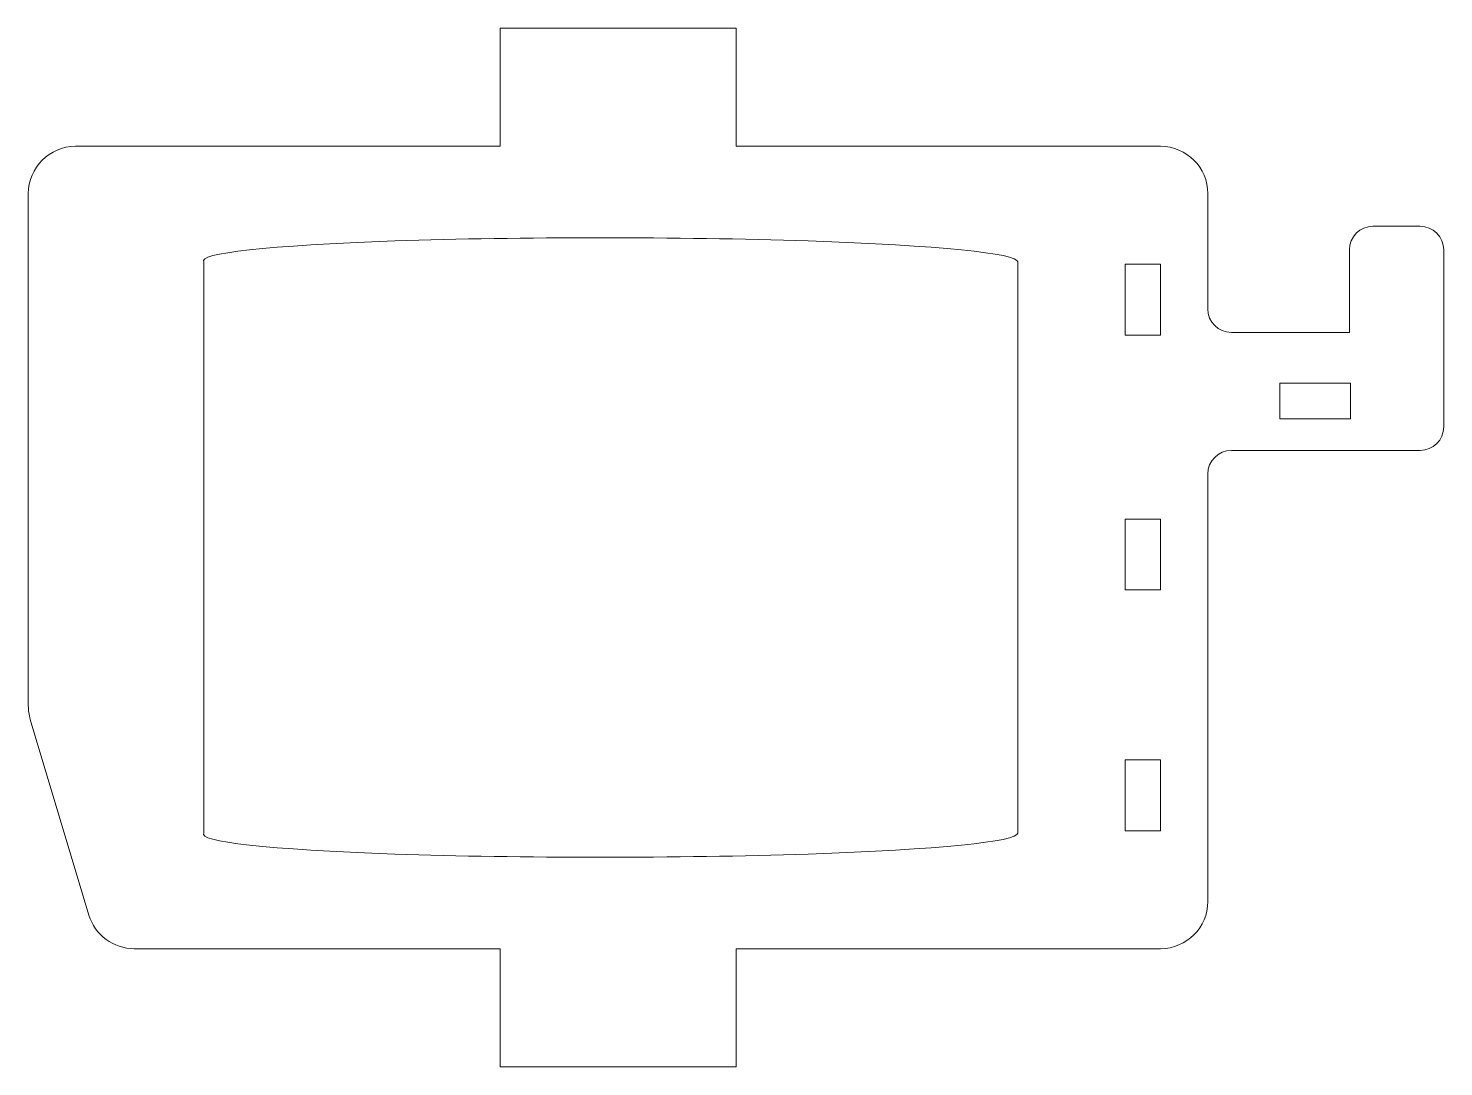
# Model space of a CAD drawing. Header units: millimetres. Extents: x 7.88 to 13.88, y 11.82 to 16.22.
import ezdxf

# ---------------------------------------------------------------- set-up
doc = ezdxf.new("R2010")
doc.units = ezdxf.units.MM

msp = doc.modelspace()

# ---------------------------------------------------------------- linework, layer by layer
at = {"color": 7, "linetype": 'Continuous', "lineweight": 15}
for p, q in [((9.8765, 16.2167), (9.8765, 15.7167)), ((10.8765, 16.2167), (9.8765, 16.2167)), ((10.8765, 15.7167), (10.8765, 16.2167)), ((9.8765, 15.7167), (8.0765, 15.7167)), ((12.6765, 15.7167), (10.8765, 15.7167)), ((7.8765, 15.5167), (7.8765, 13.3461)), ((12.8765, 15.0279), (12.8765, 15.5167)), ((13.5765, 15.3779), (13.7765, 15.3779)), ((13.4765, 15.2779), (13.4765, 14.9279)), ((13.8765, 15.2779), (13.8765, 14.5279)), ((8.6211, 12.8067), (8.6211, 15.2267)), ((12.0711, 12.8067), (12.0711, 15.2267)), ((12.5265, 14.9167), (12.5265, 15.2167)), ((12.5265, 15.2167), (12.6765, 15.2167)), ((12.6765, 15.2167), (12.6765, 14.9167)), ((12.6765, 14.9167), (12.5265, 14.9167)), ((13.4765, 14.9279), (12.9765, 14.9279)), ((13.4815, 14.7125), (13.1815, 14.7125)), ((13.1815, 14.7125), (13.1815, 14.5625)), ((13.4815, 14.5625), (13.4815, 14.7125)), ((13.1815, 14.5625), (13.4815, 14.5625)), ((13.7765, 14.4279), (12.9765, 14.4279)), ((12.8765, 12.5167), (12.8765, 14.3279)), ((12.5265, 13.8367), (12.5265, 14.1367)), ((12.5265, 14.1367), (12.6765, 14.1367)), ((12.6765, 14.1367), (12.6765, 13.8367)), ((12.6765, 13.8367), (12.5265, 13.8367)), ((8.1337, 12.4593), (7.8849, 13.2886)), ((12.5265, 12.8167), (12.5265, 13.1167)), ((12.5265, 13.1167), (12.6765, 13.1167)), ((12.6765, 13.1167), (12.6765, 12.8167)), ((12.6765, 12.8167), (12.5265, 12.8167)), ((8.3253, 12.3167), (9.8765, 12.3167)), ((9.8765, 12.3167), (9.8765, 11.8167)), ((10.8765, 12.3167), (12.6765, 12.3167)), ((10.8765, 11.8167), (10.8765, 12.3167)), ((9.8765, 11.8167), (10.8765, 11.8167))]:
    msp.add_line(p, q, dxfattribs=at)
for centre, radius, start, end in [((8.0765, 15.5167), 0.2, 90, 180), ((12.6765, 15.5167), 0.2, 0, 90), ((13.5765, 15.2779), 0.1, 90, 180), ((13.7765, 15.2779), 0.1, 0, 90), ((12.9765, 15.0279), 0.1, 180, 270), ((13.7765, 14.5279), 0.1, 270, 0), ((12.9765, 14.3279), 0.1, 90, 180), ((8.0765, 13.3461), 0.2, 180, 196.69924), ((12.6765, 12.5167), 0.2, 270, 0), ((8.3253, 12.5167), 0.2, 196.69924, 270)]:
    msp.add_arc(centre, radius, start, end, dxfattribs=at)
for centre, major_axis, start_param, end_param in [((10.3449, 15.2294), (1.7262, -0.0026), 0, 3.193996), ((10.3449, 12.8041), (1.7262, 0.0026), 3.089189, 6.283185)]:
    msp.add_ellipse(centre, major_axis=major_axis, ratio=0.057931, start_param=start_param, end_param=end_param, dxfattribs=at)

doc.saveas('drawing.dxf')
